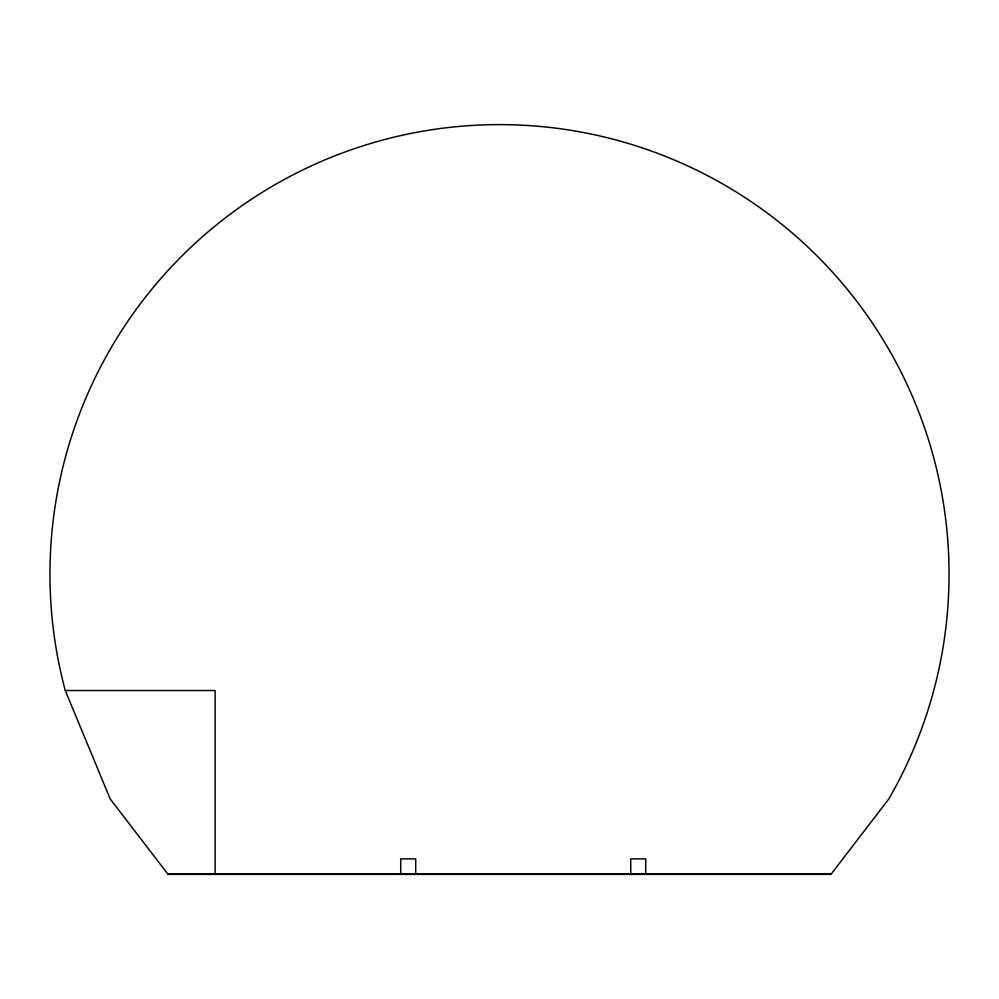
<?xml version="1.0" encoding="UTF-8"?>
<svg xmlns="http://www.w3.org/2000/svg" width="999" height="999" viewBox="0 0 999 999"><rect width="100%" height="100%" fill="white"/><g stroke="black" fill="none" stroke-linecap="round" stroke-linejoin="round"><path stroke-width="1.5" d="M65.272 690.521A449.55 449.55 0 0 1 558.179 128.459A449.55 449.55 0 0 1 888.823 798.938L830.931 874.387L168.069 874.387L110.177 798.938L65.272 690.521L215.122 690.521L215.122 873.863M167.67 873.863L831.33 873.863M645.729 873.863L645.729 858.878L630.744 858.878L630.744 873.863M415.709 873.863L415.709 858.878L400.724 858.878L400.724 873.863"/></g></svg>
